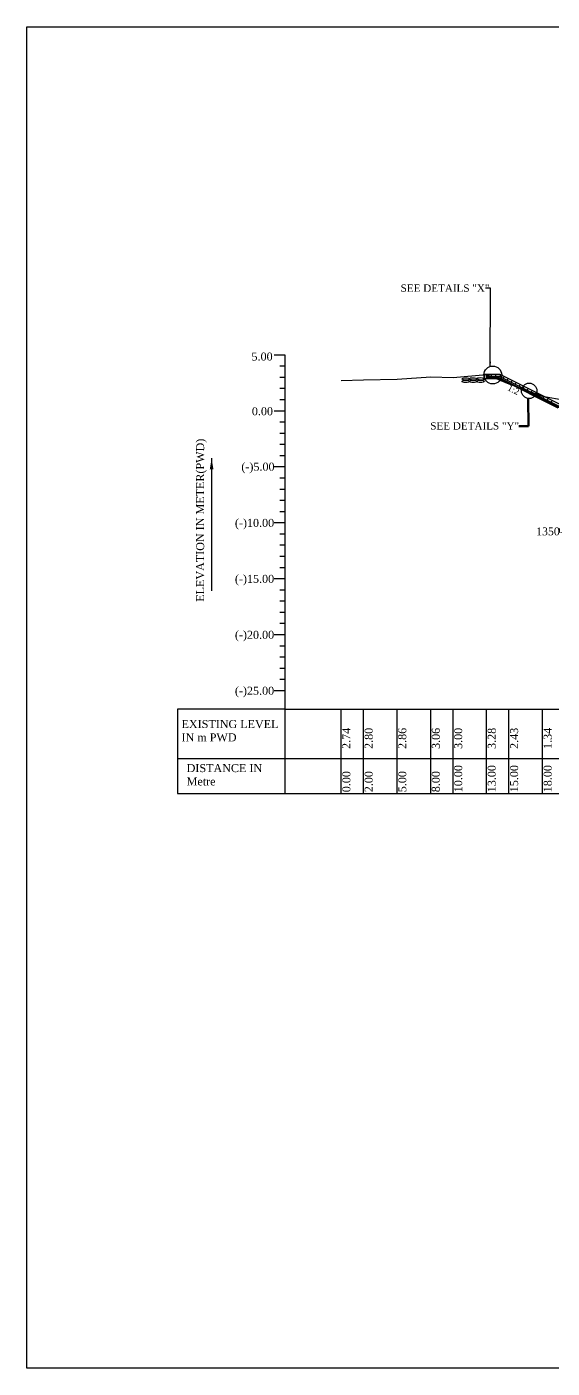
# Model space of a CAD drawing. Header units: metres. Extents: x -2434 to 11656, y -15288 to 8109.
# Drawn here: x 1162.5 to 1209.5, y -13585.7 to -13465.8 of the extents above; entities that cross this region are included whole.
import ezdxf

# ---------------------------------------------------------------- set-up
doc = ezdxf.new("R2010")
doc.units = ezdxf.units.M
doc.layers.add('LINE', color=7, linetype='Continuous')
doc.styles.get("Standard").update_dxf_attribs({"font": 'times.ttf'})
doc.dimstyles.get("Standard").update_dxf_attribs({"dimtxt": 0.5, "dimasz": 0.4075, "dimexe": 0.364, "dimexo": 0.219, "dimgap": 0.09, "dimtad": 0, "dimdec": 0, "dimlfac": 1000, "dimzin": 0, "dimdsep": 46, "dimtxsty": 'Standard', "dimcen": 0.09, "dimadec": 0, "dimazin": 0, "dimtfac": 1, "dimtdec": 0, "dimtofl": 0, "dimtmove": 0, "dimatfit": 3, "dimfxl": 1, "dimtolj": 1, "dimtzin": 0, "dimarcsym": 0})

# ---------------------------------------------------------------- blocks, each defined once
blk = doc.blocks.new('*D510')
at = {"color": 0, "lineweight": -2, "ltscale": 0.5}
for p, q in [((1210.16, -13510.99), (1210.16, -13510.63)), ((1210.57, -13510.99), (1211.1, -13510.99)), ((1211.51, -13510.89), (1211.51, -13511.35))]:
    blk.add_line(p, q, dxfattribs=at)
at = {"color": 0, "linetype": 'Continuous', "lineweight": -3, "ltscale": 0.5}
for points in [[(1210.57, -13510.92), (1210.57, -13511.06), (1210.16, -13510.99)], [(1211.1, -13510.92), (1211.1, -13511.06), (1211.51, -13510.99)]]:
    blk.add_solid(points, dxfattribs=at)
at = {"layer": 'Defpoints', "color": 0, "linetype": 'Continuous', "lineweight": -3, "ltscale": 0.5}
for p in [(1210.16, -13510.99), (1211.51, -13510.68), (1211.51, -13510.99)]:
    blk.add_point(p, dxfattribs=at)
at = {"color": 0, "linetype": 'Continuous', "lineweight": -3, "ltscale": 0.5, "insert": (1209.14, -13510.88), "char_height": 0.7, "attachment_point": 5}
blk.add_mtext('\\A1;1350', dxfattribs=at)

msp = doc.modelspace()

# ---------------------------------------------------------------- linework, layer by layer
at = {"color": 0, "lineweight": -2}
for p, q in [((1185.656515, -13495.119097), (1184.656515, -13495.119097)), ((1185.656515, -13534.286604), (1185.656515, -13495.119097)), ((1185.656515, -13496.119097), (1185.156515, -13496.119097)), ((1185.656515, -13497.119097), (1185.156515, -13497.119097)), ((1185.656515, -13498.119097), (1185.156515, -13498.119097)), ((1185.656515, -13500.119097), (1184.656515, -13500.119097)), ((1185.656515, -13499.119097), (1185.156515, -13499.119097)), ((1185.656515, -13501.119097), (1185.156515, -13501.119097)), ((1185.656515, -13502.119097), (1185.156515, -13502.119097)), ((1185.656515, -13503.119097), (1185.156515, -13503.119097)), ((1185.656515, -13504.119097), (1185.156515, -13504.119097)), ((1185.656515, -13505.119097), (1184.656515, -13505.119097)), ((1185.656515, -13506.119097), (1185.156515, -13506.119097)), ((1185.656515, -13507.119097), (1185.156515, -13507.119097)), ((1185.656515, -13508.119097), (1185.156515, -13508.119097)), ((1185.656515, -13509.119097), (1185.156515, -13509.119097)), ((1185.656515, -13510.119097), (1184.656515, -13510.119097)), ((1185.656515, -13511.119097), (1185.156515, -13511.119097)), ((1185.656515, -13512.119097), (1185.156515, -13512.119097)), ((1185.656515, -13513.119097), (1185.156515, -13513.119097)), ((1185.656515, -13514.119097), (1185.156515, -13514.119097)), ((1185.656515, -13515.119097), (1184.656515, -13515.119097)), ((1185.656515, -13516.119097), (1185.156515, -13516.119097)), ((1185.656515, -13517.119097), (1185.156515, -13517.119097)), ((1185.656515, -13518.119097), (1185.156515, -13518.119097)), ((1185.656515, -13519.119097), (1185.156515, -13519.119097)), ((1185.656515, -13520.119097), (1184.656515, -13520.119097)), ((1185.656515, -13521.119097), (1185.156515, -13521.119097)), ((1185.656515, -13522.119097), (1185.156515, -13522.119097)), ((1185.656515, -13523.119097), (1185.156515, -13523.119097)), ((1185.656515, -13524.119097), (1185.156515, -13524.119097)), ((1185.656515, -13525.119097), (1184.656515, -13525.119097)), ((1185.656515, -13526.76622), (1290.656515, -13526.76622)), ((1190.656515, -13534.286604), (1190.656515, -13526.76622)), ((1192.656515, -13534.286604), (1192.656515, -13526.76622)), ((1195.656515, -13534.286604), (1195.656515, -13526.76622)), ((1198.656515, -13534.286604), (1198.656515, -13526.76622)), ((1200.656515, -13534.286604), (1200.656515, -13526.76622)), ((1203.656515, -13534.286604), (1203.656515, -13526.76622)), ((1205.656515, -13534.286604), (1205.656515, -13526.76622)), ((1208.656515, -13534.286604), (1208.656515, -13526.76622)), ((1176.106726, -13531.159447), (1290.656515, -13531.159447)), ((1176.005834, -13534.286604), (1291.724283, -13534.286604))]:
    msp.add_line(p, q, dxfattribs=at)
at = {"color": 0, "linetype": 'Continuous', "lineweight": -3, "ltscale": 0.5}
for p, q in [((1190.656515, -13497.383097), (1192.656515, -13497.323097)), ((1192.656515, -13497.323097), (1195.656515, -13497.263097)), ((1195.656515, -13497.263097), (1198.656515, -13497.063097)), ((1198.656515, -13497.063097), (1200.656515, -13497.123097)), ((1200.656515, -13497.123097), (1203.656515, -13496.843097)), ((1204.858889, -13496.842875), (1203.458889, -13496.842875)), ((1203.458889, -13496.842875), (1203.458889, -13497.242875)), ((1204.829075, -13497.242875), (1203.458889, -13497.242875)), ((1203.656515, -13496.843097), (1205.656515, -13497.693097)), ((1203.658889, -13496.842875), (1203.658889, -13497.242875)), ((1204.858889, -13497.042875), (1203.658889, -13497.042875)), ((1204.788069, -13497.142875), (1203.658889, -13497.142875)), ((1204.058889, -13496.842875), (1204.058889, -13497.042875)), ((1204.458889, -13496.842875), (1204.458889, -13497.042875)), ((1210.160176, -13499.828929), (1204.788069, -13497.142875)), ((1210.160176, -13499.717125), (1204.811676, -13497.042875)), ((1210.060176, -13499.858426), (1204.829075, -13497.242875)), ((1210.343377, -13499.585119), (1204.858889, -13496.842875)), ((1204.858889, -13496.842875), (1204.858889, -13497.042875)), ((1205.130861, -13497.202468), (1205.220304, -13497.023582)), ((1205.488632, -13497.381353), (1205.578074, -13497.202468)), ((1205.656515, -13497.693097), (1208.656515, -13498.783097)), ((1205.846403, -13497.560239), (1205.935845, -13497.381353)), ((1206.204173, -13497.739124), (1206.293616, -13497.560239)), ((1206.561944, -13497.91801), (1206.651387, -13497.739124)), ((1206.919715, -13498.096895), (1207.009158, -13497.91801)), ((1207.277486, -13498.27578), (1207.366929, -13498.096895)), ((1207.635257, -13498.454666), (1207.7247, -13498.27578)), ((1207.993028, -13498.633551), (1208.082471, -13498.454666)), ((1208.350799, -13498.812437), (1208.440241, -13498.633551)), ((1208.656515, -13498.783097), (1210.656515, -13499.165097)), ((1208.70857, -13498.991322), (1208.798012, -13498.812437)), ((1209.06634, -13499.170208), (1209.155783, -13498.991322)), ((1209.424111, -13499.349093), (1209.513554, -13499.170208))]:
    msp.add_line(p, q, dxfattribs=at)
msp.add_lwpolyline([(1185.656515, -13526.76622), (1176.005834, -13526.76622), (1176.005834, -13534.286604)], dxfattribs=at)
for centre, radius in [((1204.20554, -13496.90071), 0.797365), ((1207.460552, -13498.314159), 0.68914)]:
    msp.add_circle(centre, radius, dxfattribs=at)
for centre in [(1201.791089, -13497.252913), (1201.791089, -13497.469032), (1202.450237, -13497.249874), (1202.453825, -13497.466897), (1203.110104, -13497.464272), (1203.111514, -13497.246326)]:
    msp.add_ellipse(centre, major_axis=(-0.332673, 0.007297), ratio=0.3297157707, dxfattribs=at)
at = {"layer": 'LINE', "color": 0, "linetype": 'ByBlock', "lineweight": -3, "ltscale": 0.5}
msp.add_lwpolyline([(1162.544483, -13465.788793), (1336.611179, -13465.788793), (1336.611179, -13585.652442), (1162.544483, -13585.652442)], close=True, dxfattribs=at)

# ---------------------------------------------------------------- texts
at = {"color": 0, "linetype": 'Continuous', "lineweight": -3, "ltscale": 0.5}
msp.add_text('1:2', height=0.55, rotation=333.14815847, dxfattribs=at).set_placement((1205.464256, -13498.228115))
at = {"color": 0, "lineweight": -2}
msp.add_text('ELEVATION IN METER(PWD)', height=0.715, rotation=90, dxfattribs=at).set_placement((1178.401276, -13517.167029))
at = {"color": 0, "lineweight": -2, "char_height": 0.715, "attachment_point": 1}
for s, insert, width in [('5.00', (1182.634034, -13494.896506), 2), ('0.00', (1182.667185, -13499.783699), 2), ('(-)5.00', (1181.727392, -13504.737941), 2), ('(-)10.00', (1181.149436, -13509.759131), 2), ('(-)15.00', (1181.149436, -13514.759131), 2), ('(-)20.00', (1181.149436, -13519.759131), 2), ('(-)25.00', (1181.149436, -13524.759131), 2), ('EXISTING LEVEL IN m PWD', (1176.379678, -13527.734721), 8.82203068), ('DISTANCE IN Metre', (1176.835677, -13531.672091), 6.93160649)]:
    msp.add_mtext(s, dxfattribs=dict(at, insert=insert, width=width))
at = {"color": 0, "linetype": 'Continuous', "lineweight": -3, "ltscale": 0.5, "insert": (1206.557696, -13501.119321), "char_height": 0.65828823, "attachment_point": 3}
msp.add_mtext('SEE DETAILS "Y"', dxfattribs=at)
at = {"color": 0, "lineweight": -2, "char_height": 0.715, "width": 2.15, "attachment_point": 1, "rotation": 90}
for s, insert in [('2.74', (1190.756515, -13530.319367)), ('2.80', (1192.756515, -13530.319367)), ('2.86', (1195.756515, -13530.319367)), ('3.06', (1198.756515, -13530.319367)), ('3.00', (1200.756515, -13530.319367)), ('3.28', (1203.756515, -13530.319367)), ('2.43', (1205.756515, -13530.319367)), ('1.34', (1208.756515, -13530.319367)), ('0.00', (1190.756515, -13534.186604)), ('2.00', (1192.756515, -13534.186604)), ('5.00', (1195.756515, -13534.186604)), ('8.00', (1198.756515, -13534.186604)), ('10.00', (1200.756515, -13534.186604)), ('13.00', (1203.756515, -13534.186604)), ('15.00', (1205.756515, -13534.186604)), ('18.00', (1208.756515, -13534.186604))]:
    msp.add_mtext(s, dxfattribs=dict(at, insert=insert))
at = {"layer": 'LINE', "color": 0, "linetype": 'ByBlock', "lineweight": -3, "ltscale": 0.5, "insert": (1195.971172, -13488.809622), "char_height": 0.65828823, "attachment_point": 1}
msp.add_mtext('SEE DETAILS "X"', dxfattribs=at)

# ---------------------------------------------------------------- dimensions: what is measured, and where the dimension line sits
at = {"color": 0, "linetype": 'Continuous', "lineweight": -3, "ltscale": 0.5}
dim = msp.add_linear_dim(base=(1211.511162, -13510.990034), p1=(1210.161162, -13510.990034), p2=(1211.511162, -13510.675365), dimstyle='Standard', override={"dimtxt": 0.7, "dimtmove": 2, "dimfxl": 0.15, "dimfxlon": 1}, dxfattribs=at)
dim.commit()
dim.dimension.update_dxf_attribs({"geometry": '*D510', "text_midpoint": (1209.137733, -13510.879735), "dimtype": 160})

# ---------------------------------------------------------------- leaders
for points, override in [([(1203.987429, -13496.129771), (1204.016665, -13489.136185), (1203.556515, -13489.136185)], {"dimfxl": 0.15, "dimfxlon": 1}), ([(1207.369357, -13499.036791), (1207.386321, -13501.481441), (1206.550686, -13501.481441)], {"dimtxt": 0.9, "dimasz": 0.7, "dimclrd": 7, "dimclre": 7, "dimclrt": 7, "dimlwd": 65535, "dimlwe": 65535}), ([(1179.066394, -13504.336898), (1179.066394, -13516.193845)], {"dimasz": 1, "dimgap": 0.09, "dimtad": 0, "dimfxl": 0.15, "dimfxlon": 1})]:
    msp.add_leader(points, dimstyle='Standard', override=override, dxfattribs=at)

doc.saveas('drawing.dxf')
